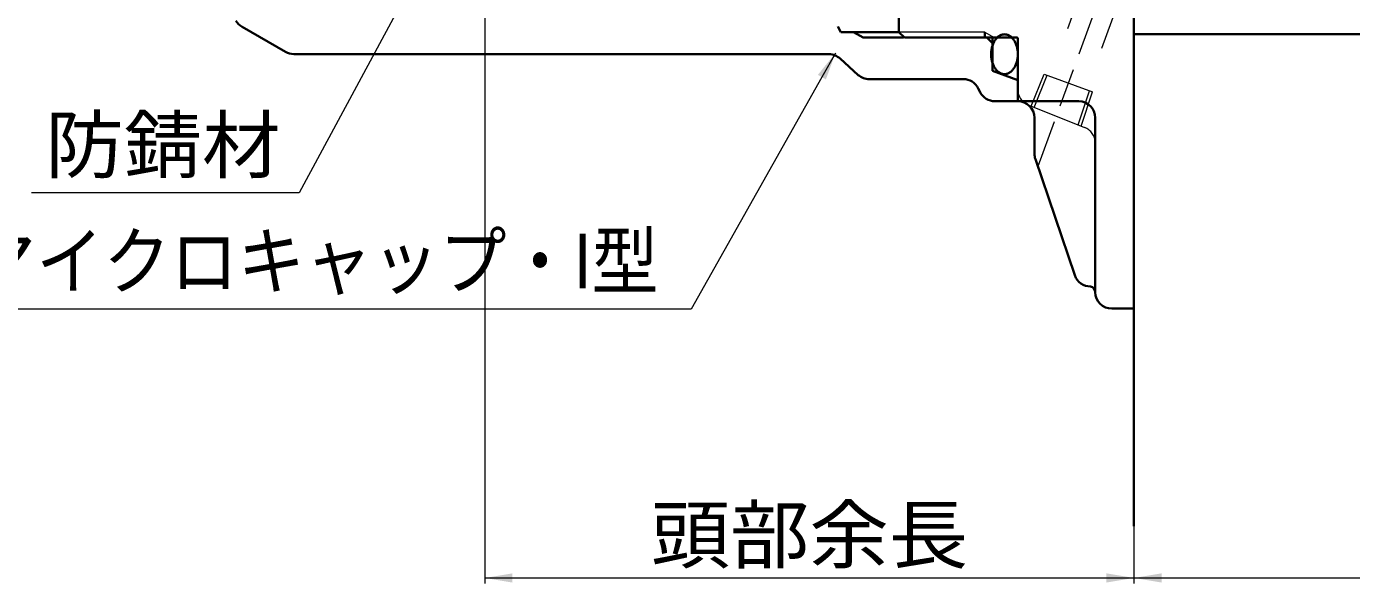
# Model space of a CAD drawing. Units: millimetres at full size, sheet at 1:2; details may follow other scales. Extents: x 2054 to 3736, y 1047 to 2235.
# Drawn here: x 2175.2 to 2414.8, y 1776.4 to 1877 of the extents above; entities that cross this region are included whole.
import ezdxf
from ezdxf.enums import TextEntityAlignment as Align

# ---------------------------------------------------------------- set-up
doc = ezdxf.new("R2010")
doc.units = ezdxf.units.MM
doc.header["$LTSCALE"] = 2
doc.linetypes.add('CHAIN', pattern=[18.5, 12, -1.5, 3.5, -1.5])
doc.linetypes.add('DASHED_SPACED', pattern=[12, 6, -6])
for name, color, linetype, lineweight in [('1外形線', 7, 'Continuous', 35), ('2細い実線', 3, 'Continuous', 20), ('3隠れ線', 2, 'DASHED_SPACED', 18), ('4中心線', 1, 'CHAIN', 18), ('6寸法線', 4, 'Continuous', 18)]:
    doc.layers.add(name, color=color, linetype=linetype, lineweight=lineweight)
doc.styles.add('ＭＳ Ｐゴシック', font='')
doc.styles.get('ＭＳ Ｐゴシック').set_extended_font_data('MS PGothic')

# ---------------------------------------------------------------- blocks, each defined once
blk = doc.blocks.new('filled_arrow')
at = {"color": 0, "linetype": 'Continuous', "lineweight": -2}
blk.add_solid([(7.5, 1.25), (0, 0), (7.5, -1.25)], dxfattribs=at)

msp = doc.modelspace()

# ---------------------------------------------------------------- linework, layer by layer
at = {"layer": '1外形線'}
for p, q in [((2375.467, 1826.031), (2375.467, 1897.093)), ((2375.465, 1786.726), (2375.467, 1886.152)), ((2332.967, 1876.031), (2332.967, 1883.479)), ((2214.143, 1876.98), (2222, 1872.445)), ((2322.459, 1876.017), (2321.881, 1877.017)), ((2332.969, 1876.016), (2322.459, 1876.017)), ((2326.46, 1875.016), (2324.728, 1876.017)), ((2333.768, 1875.016), (2326.46, 1875.016)), ((2332.967, 1876.031), (2333.967, 1875.031)), ((2349.867, 1875.031), (2333.967, 1875.031)), ((2345.467, 1875.031), (2348.867, 1875.031)), ((2348.467, 1875.031), (2348.467, 1876.031)), ((2349.868, 1874.015), (2348.868, 1875.016)), ((2349.867, 1875.031), (2354.267, 1875.031)), ((2349.868, 1869.014), (2349.869, 1875.016)), ((2354.467, 1863.531), (2354.467, 1874.831)), ((2354.47, 1863.511), (2354.47, 1874.815)), ((2354.47, 1863.428), (2354.47, 1874.728)), ((2574.707, 1875.646), (2375.469, 1875.652)), ((2320.304, 1872.043), (2223.5, 1872.043)), ((2325.612, 1868.256), (2322.316, 1871.239)), ((2344.612, 1867.513), (2327.588, 1867.514)), ((2354.47, 1867.339), (2349.868, 1869.014)), ((2347.638, 1865.171), (2347.297, 1865.854)), ((2354.47, 1863.511), (2350.322, 1863.512)), ((2365.467, 1863.531), (2354.467, 1863.531)), ((2365.467, 1863.531), (2354.467, 1863.531)), ((2357.467, 1854.028), (2357.467, 1860.531)), ((2357.467, 1854.028), (2357.467, 1860.531)), ((2368.467, 1829.031), (2368.467, 1860.531)), ((2364.775, 1832.064), (2357.627, 1853.061)), ((2364.775, 1832.064), (2357.627, 1853.061)), ((2375.467, 1826.031), (2371.467, 1826.031)), ((2375.467, 1826.031), (2372.467, 1826.031))]:
    msp.add_line(p, q, dxfattribs=at)
msp.add_lwpolyline([(2352.048, 1868.421), (2352.167, 1868.426), (2352.286, 1868.439), (2352.404, 1868.46), (2352.521, 1868.491), (2352.636, 1868.53), (2352.751, 1868.577), (2352.864, 1868.632), (2352.974, 1868.696), (2353.084, 1868.767), (2353.189, 1868.846), (2353.293, 1868.934), (2353.394, 1869.029), (2353.49, 1869.13), (2353.584, 1869.238), (2353.675, 1869.354), (2353.761, 1869.476), (2353.842, 1869.604), (2353.92, 1869.737), (2353.994, 1869.877), (2354.062, 1870.022), (2354.125, 1870.171), (2354.184, 1870.324), (2354.237, 1870.482), (2354.285, 1870.644), (2354.329, 1870.808), (2354.365, 1870.977), (2354.397, 1871.146), (2354.423, 1871.319), (2354.443, 1871.493), (2354.458, 1871.668), (2354.468, 1871.844), (2354.47, 1872.021), (2354.468, 1872.198), (2354.458, 1872.374), (2354.443, 1872.55), (2354.423, 1872.724), (2354.397, 1872.896), (2354.366, 1873.066), (2354.329, 1873.234), (2354.286, 1873.399), (2354.237, 1873.561), (2354.184, 1873.718), (2354.125, 1873.871), (2354.062, 1874.021), (2353.994, 1874.165), (2353.92, 1874.305), (2353.842, 1874.439), (2353.761, 1874.566), (2353.675, 1874.688), (2353.584, 1874.804), (2353.491, 1874.913), (2353.394, 1875.014), (2353.294, 1875.109), (2353.189, 1875.196), (2353.084, 1875.275), (2352.975, 1875.347), (2352.864, 1875.411), (2352.751, 1875.466), (2352.637, 1875.513), (2352.521, 1875.552), (2352.404, 1875.583), (2352.286, 1875.604), (2352.167, 1875.616), (2352.048, 1875.621), (2351.929, 1875.616), (2351.811, 1875.604), (2351.693, 1875.583), (2351.576, 1875.552), (2351.459, 1875.513), (2351.346, 1875.466), (2351.232, 1875.411), (2351.121, 1875.347), (2351.013, 1875.275), (2350.906, 1875.196), (2350.803, 1875.109), (2350.702, 1875.014), (2350.605, 1874.913), (2350.512, 1874.804), (2350.422, 1874.689), (2350.336, 1874.566), (2350.254, 1874.439), (2350.176, 1874.305), (2350.103, 1874.165), (2350.035, 1874.021), (2349.97, 1873.871), (2349.912, 1873.718), (2349.859, 1873.561), (2349.81, 1873.399), (2349.768, 1873.234), (2349.73, 1873.066), (2349.699, 1872.896), (2349.672, 1872.724), (2349.652, 1872.55), (2349.638, 1872.374), (2349.629, 1872.198), (2349.626, 1872.021), (2349.629, 1871.844), (2349.638, 1871.669), (2349.652, 1871.493), (2349.672, 1871.319), (2349.699, 1871.146), (2349.73, 1870.977), (2349.768, 1870.808), (2349.81, 1870.644), (2349.859, 1870.482), (2349.912, 1870.324), (2349.97, 1870.171), (2350.034, 1870.022), (2350.103, 1869.877), (2350.176, 1869.737), (2350.253, 1869.604), (2350.336, 1869.476), (2350.422, 1869.354), (2350.511, 1869.238), (2350.605, 1869.13), (2350.702, 1869.029), (2350.803, 1868.934), (2350.906, 1868.847), (2351.013, 1868.768), (2351.121, 1868.696), (2351.232, 1868.632), (2351.345, 1868.577), (2351.459, 1868.53), (2351.576, 1868.491), (2351.693, 1868.46), (2351.811, 1868.439), (2351.929, 1868.426)], close=True, dxfattribs=at)
for centre, radius, start, end in [((2215.643, 1879.579), 3, 210, 240), ((2354.267, 1874.831), 0.2, 0, 90), ((2223.5, 1875.043), 3, 240, 270), ((2320.302, 1869.014), 3.001, 47.84984, 89.99847), ((2327.588, 1870.515), 3.001, 228.81254, 269.99847), ((2344.612, 1864.512), 3.001, 26.56352, 89.99847), ((2350.323, 1866.513), 3.001, 206.56352, 269.99847), ((2354.467, 1860.531), 3, 0, 90), ((2354.467, 1860.531), 3, 0, 90), ((2365.467, 1860.531), 3, 0, 90), ((2360.467, 1854.028), 3, 180, 198.79988), ((2360.467, 1854.028), 3, 180, 198.79988), ((2367.615, 1833.031), 3, 198.79988, 270), ((2367.615, 1833.031), 3, 198.79988, 270), ((2367.467, 1829.042), 1, 0, 81.50092), ((2371.467, 1829.031), 3, 180, 270)]:
    msp.add_arc(centre, radius, start, end, dxfattribs=at)
at = {"layer": '2細い実線'}
for q in [(2332.967, 1876.031), (2350.199, 1875.031)]:
    msp.add_line((2348.467, 1876.031), q, dxfattribs=at)
at = {"layer": '3隠れ線'}
for p, q in [((2367.543, 1887.91), (2360.299, 1868.006)), ((2373.699, 1884.356), (2366.877, 1865.612)), ((2356.892, 1862.634), (2359.199, 1868.407)), ((2357.431, 1862.418), (2359.745, 1868.208)), ((2359.199, 1868.407), (2367.977, 1865.212)), ((2365.397, 1859.23), (2367.431, 1865.411)), ((2365.937, 1859.014), (2367.977, 1865.212)), ((2356.441, 1862.814), (2366.493, 1858.792))]:
    msp.add_line(p, q, dxfattribs=at)
for centre, start, end in [((2357.467, 1865.633), 180, 250), ((2365.467, 1855.972), 0, 70)]:
    msp.add_arc(centre, 3, start, end, dxfattribs=at)
at = {"layer": '4中心線'}
msp.add_line((2373.691, 1894.566), (2358.09, 1851.703), dxfattribs=at)
at = {"layer": '6寸法線'}
for p, q in [((2258.059, 1897.169), (2258.059, 1776.353)), ((2375.459, 1786.655), (2375.459, 1776.353)), ((2375.459, 1786.655), (2375.459, 1776.353)), ((2258.059, 1777.353), (2375.459, 1777.353)), ((2375.459, 1777.353), (2574.697, 1777.353))]:
    msp.add_line(p, q, dxfattribs=at)
for points in [[(2247.626, 1889.864), (2245.25, 1885.464), (2224.459, 1846.949), (2176.048, 1846.949)], [(2321.479, 1872.237), (2319.024, 1867.881), (2295.409, 1825.966), (2137.256, 1825.966)]]:
    msp.add_lwpolyline(points, dxfattribs=at)

# ---------------------------------------------------------------- block references
at = {"layer": '6寸法線', "xscale": 0.667, "yscale": 0.667}
for p, rotation in [((2321.479, 1872.237), 240.6), ((2375.459, 1777.353), 180)]:
    msp.add_blockref('filled_arrow', p, dxfattribs=dict(at, rotation=rotation))
for p in [(2258.059, 1777.353), (2375.459, 1777.353)]:
    msp.add_blockref('filled_arrow', p, dxfattribs=at)

# ---------------------------------------------------------------- texts
at = {"layer": '6寸法線', "color": 7, "style": 'ＭＳ Ｐゴシック'}
for s, width, p in [('防錆材', 1.05, (2178.57, 1847.714)), ('1. STマイクロキャップ・I型', 0.9, (2136.926, 1826.73))]:
    msp.add_text(s, height=9.897, dxfattribs=dict(at, width=width)).set_placement(p, align=Align.BOTTOM_LEFT)
at = {"layer": '6寸法線', "style": 'ＭＳ Ｐゴシック', "width": 1.05}
msp.add_text('頭部余長', height=10.02, dxfattribs=at).set_placement((2316.759, 1785.17), align=Align.MIDDLE_CENTER)

doc.saveas('drawing.dxf')
